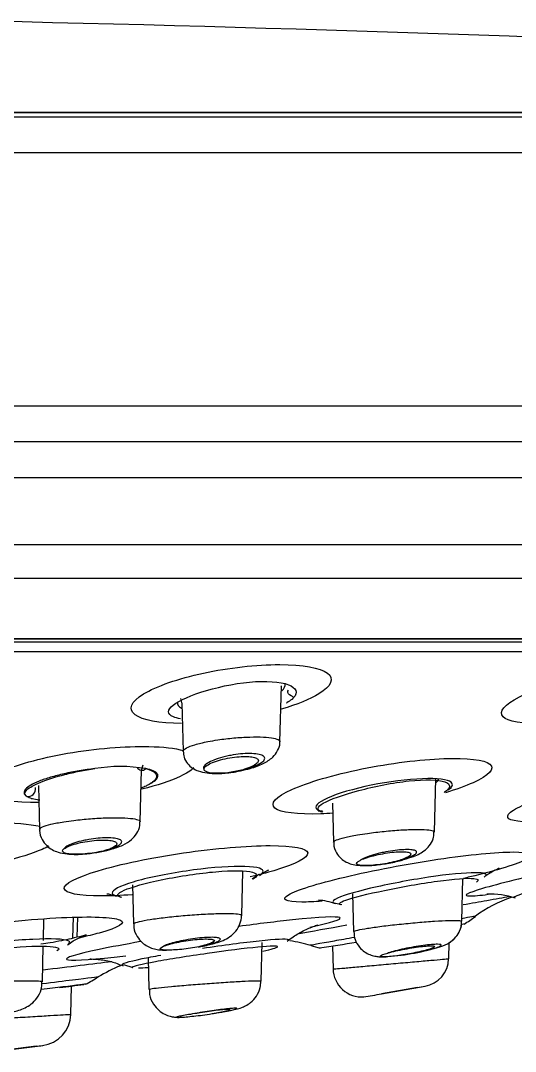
# Model space of a CAD drawing. Header units: millimetres. Extents: x -60 to 7633, y -2614 to 2146.
# Drawn here: x 3591.19 to 3605, y 1860.76 to 1889.54 of the extents above; entities that cross this region are included whole.
import ezdxf

# ---------------------------------------------------------------- set-up
doc = ezdxf.new("R2010")
doc.units = ezdxf.units.MM
doc.layers.get('0').update_dxf_attribs({"color": 250})

msp = doc.modelspace()

# ---------------------------------------------------------------- linework, layer by layer
at = {"linetype": 'Continuous'}
for p, q in [((3489.074, 1886.969), (3644.074, 1886.969)), ((3489.274, 1886.984), (3643.874, 1886.984)), ((3487.5, 1886.854), (3645.648, 1886.854)), ((3486.574, 1885.857), (3646.574, 1885.857)), ((3486.574, 1878.785), (3646.574, 1878.785)), ((3487.574, 1877.785), (3645.574, 1877.785)), ((3495.574, 1876.785), (3637.574, 1876.785)), ((3495.574, 1874.913), (3637.574, 1874.913)), ((3496.223, 1873.976), (3636.924, 1873.976)), ((3500.908, 1872.287), (3632.239, 1872.287)), ((3500.974, 1872.276), (3632.174, 1872.276)), ((3501.568, 1872.192), (3631.579, 1872.192)), ((3631.372, 1871.914), (3501.776, 1871.914)), ((3598.429, 1869.403), (3598.47, 1870.967)), ((3598.465, 1870.935), (3598.47, 1870.954)), ((3595.65, 1870.616), (3595.69, 1870.465)), ((3595.69, 1870.485), (3595.725, 1869.139)), ((3594.57, 1868.609), (3594.611, 1868.762)), ((3594.532, 1867.173), (3594.57, 1868.619)), ((3594.566, 1868.595), (3594.57, 1868.609)), ((3591.688, 1868.188), (3591.721, 1866.956)), ((3602.741, 1866.885), (3602.78, 1868.381)), ((3599.9, 1867.688), (3599.929, 1866.602)), ((3597.363, 1864.557), (3597.395, 1865.795)), ((3597.652, 1865.574), (3597.841, 1865.705)), ((3603.508, 1864.395), (3603.539, 1865.584)), ((3594.315, 1865.407), (3594.343, 1864.32)), ((3593.87, 1865.114), (3594.011, 1865.07)), ((3600.46, 1865.159), (3600.488, 1864.106)), ((3599.985, 1864.899), (3600.157, 1864.859)), ((3591.829, 1863.856), (3591.844, 1864.462)), ((3592.649, 1863.92), (3592.665, 1864.507)), ((3592.773, 1863.949), (3592.793, 1864.508)), ((3591.798, 1862.703), (3591.824, 1863.695)), ((3597.907, 1862.726), (3597.935, 1863.805)), ((3599.897, 1863.707), (3599.914, 1863.061)), ((3603.141, 1863.347), (3603.152, 1863.797)), ((3594.75, 1863.374), (3594.773, 1862.497)), ((3594.068, 1863.187), (3594.325, 1863.102)), ((3592.594, 1861.795), (3592.614, 1862.586)), ((3601.268, 1862.367), (3602.484, 1862.583)), ((3602.274, 1862.545), (3601.268, 1862.367)), ((3590.476, 1860.761), (3591.809, 1860.928)), ((3591.624, 1860.904), (3590.476, 1860.761)), ((3591.624, 1860.903), (3591.624, 1860.904))]:
    msp.add_line(p, q, dxfattribs=at)
for centre, radius, start, end in [((3566.574, 821.618), 1068.167, 85.85005, 88.768323), ((3596.055, 1877.18), 7.162, 290.9355, 291.0374), ((3593.975, 1864.499), 4.216, 80.3139, 99.6861), ((3592.03, 1876.672), 8.868, 288.3511, 288.7679), ((3599.479, 1878.587), 11.114, 289.09, 289.6694), ((3592.03, 1876.672), 8.868, 266.4595, 266.7447), ((3599.479, 1878.587), 11.114, 270.0729, 270.7292), ((3592.719, 1869.975), 3.708, 273.4278, 285.2638), ((3605.992, 1861.736), 3.5, 108.3664, 126.9092), ((3604.3, 1862.983), 2.171, 71.1309, 92.3507), ((3598.39, 1884.528), 19.579, 273.268, 273.269), ((3599.43, 1863.467), 1.517, 68.6996, 87.1268), ((3600.823, 1868.609), 5.1, 302.6071, 306.9094), ((3573.288, 2033.143), 171.514, 280.15112, 280.1779), ((3598.249, 1860.376), 3.5, 72.6234, 82.4897), ((3600.765, 1868.599), 5.1, 253.2857, 256.282), ((3573.288, 2033.143), 171.514, 278.80297, 279.14994), ((3600.952, 1870.063), 6.671, 274.2367, 287.1443), ((3602.341, 1863.37), 0.8, 280.0625, 358.2825), ((3595.602, 1859.17), 4.3, 112.1775, 121.4453), ((3600.714, 1863.081), 0.8, 181.4649, 274.2815), ((3590.121, 1868.126), 6.2, 297.716, 301.4645), ((3564.509, 2092.924), 232.047, 276.87371, 277.04216), ((3565.054, 2068.712), 209.5, 280.23189, 280.29001), ((3596.159, 1891.375), 29.454, 278.9951, 279.9891), ((3591.694, 1861.82), 0.9, 277.1007, 358.2657), ((3565.054, 2068.712), 209.5, 277.28409, 277.33566)]:
    msp.add_arc(centre, radius, start, end, dxfattribs=at)
for centre, major_axis, ratio, start_param, end_param in [((3594.589, 1868.807), (0.049, 0.194), 0.828766, 2.410247, 4.039156), ((3591.413, 1868.075), (0.127, 0.154), 0.963271, 3.526298, 5.650986)]:
    msp.add_ellipse(centre, major_axis=major_axis, ratio=ratio, start_param=start_param, end_param=end_param, dxfattribs=at)
for points, knots in [([(3595.686, 1869.918), (3595.064, 1869.921), (3594.585, 1870.01), (3594.183, 1870.311), (3594.267, 1870.524), (3594.978, 1870.958), (3595.593, 1871.17), (3596.996, 1871.473), (3597.776, 1871.561), (3598.423, 1871.561)], [0, 0, 0, 0, 0.246543, 0.246543, 0.497695, 0.497695, 0.748848, 0.748848, 1, 1, 1, 1]), ([(3598.423, 1871.561), (3599.069, 1871.561), (3599.555, 1871.473), (3599.96, 1871.171), (3599.872, 1870.957), (3599.275, 1870.593), (3598.907, 1870.445), (3598.468, 1870.317)], [0, 0, 0, 0, 0.371329, 0.371329, 0.742658, 0.742658, 1, 1, 1, 1]), ([(3606.007, 1869.933), (3605.855, 1869.923), (3605.712, 1869.918), (3605.032, 1869.918), (3604.679, 1870.007), (3604.57, 1870.311), (3604.809, 1870.524), (3605.762, 1870.958), (3606.457, 1871.17), (3607.901, 1871.473), (3608.641, 1871.561), (3609.196, 1871.561)], [0, 0, 0, 0, 0.056819, 0.056819, 0.292614, 0.292614, 0.528409, 0.528409, 0.764205, 0.764205, 1, 1, 1, 1]), ([(3596.381, 1870.837), (3596.806, 1870.962), (3597.311, 1871.058), (3598.195, 1871.109), (3598.563, 1871.062), (3598.926, 1870.865), (3598.925, 1870.723), (3598.722, 1870.555), (3598.678, 1870.525), (3598.627, 1870.495)], [0, 0, 0, 0, 0.310947, 0.310947, 0.621893, 0.621893, 0.93284, 0.93284, 1, 1, 1, 1]), ([(3595.658, 1870.044), (3595.578, 1870.059), (3595.51, 1870.077), (3595.275, 1870.177), (3595.278, 1870.297), (3595.621, 1870.563), (3595.957, 1870.711), (3596.381, 1870.837)], [0, 0, 0, 0, 0.125796, 0.125796, 0.562898, 0.562898, 1, 1, 1, 1]), ([(3598.804, 1870.656), (3598.715, 1870.69), (3598.664, 1870.733), (3598.652, 1870.804), (3598.655, 1870.827), (3598.666, 1870.85)], [0, 0, 0, 0, 0.705089, 0.705089, 1, 1, 1, 1]), ([(3595.725, 1869.138), (3595.725, 1869.141), (3595.725, 1869.145), (3595.726, 1869.148), (3595.732, 1869.175), (3595.764, 1869.204), (3595.82, 1869.233), (3595.876, 1869.263), (3595.958, 1869.294), (3596.059, 1869.324), (3596.16, 1869.354), (3596.284, 1869.383), (3596.419, 1869.41), (3596.507, 1869.427), (3596.602, 1869.443), (3596.699, 1869.458)], [0, 0, 0, 0, 0.033304, 0.033304, 0.033304, 0.294799, 0.294799, 0.294799, 0.560445, 0.560445, 0.560445, 0.827747, 0.827747, 0.827747, 1, 1, 1, 1]), ([(3596.699, 1869.458), (3596.842, 1869.479), (3596.995, 1869.497), (3597.146, 1869.511), (3597.296, 1869.525), (3597.447, 1869.534), (3597.587, 1869.538), (3597.725, 1869.542), (3597.856, 1869.541), (3597.968, 1869.535), (3598.08, 1869.53), (3598.176, 1869.519), (3598.25, 1869.504), (3598.324, 1869.489), (3598.377, 1869.47), (3598.405, 1869.448), (3598.422, 1869.435), (3598.43, 1869.42), (3598.429, 1869.405)], [0, 0, 0, 0, 0.180104, 0.180104, 0.180104, 0.360356, 0.360356, 0.360356, 0.538515, 0.538515, 0.538515, 0.715621, 0.715621, 0.715621, 0.893942, 0.893942, 0.893942, 1, 1, 1, 1]), ([(3597.472, 1868.63), (3597.519, 1868.64), (3597.698, 1868.679), (3597.967, 1868.789), (3598.211, 1868.937), (3598.368, 1869.139), (3598.435, 1869.307), (3598.425, 1869.39), (3598.423, 1869.404)], [0, 0, 0, 0, 0.087145, 0.378531, 0.644898, 0.817894, 0.971652, 1, 1, 1, 1]), ([(3591.696, 1867.711), (3591.616, 1867.711), (3591.539, 1867.711), (3590.804, 1867.728), (3590.323, 1867.827), (3590.001, 1868.136), (3590.155, 1868.344), (3591.029, 1868.755), (3591.731, 1868.95), (3593.276, 1869.217), (3594.115, 1869.286), (3595.171, 1869.263), (3595.503, 1869.225), (3595.74, 1869.162)], [0, 0, 0, 0, 0.024287, 0.024287, 0.236313, 0.236313, 0.448338, 0.448338, 0.660363, 0.660363, 0.872389, 0.872389, 1, 1, 1, 1]), ([(3595.733, 1869.139), (3595.736, 1869.079), (3595.742, 1868.961), (3595.843, 1868.79), (3595.99, 1868.661), (3596.174, 1868.574), (3596.428, 1868.52), (3596.777, 1868.513), (3597.173, 1868.556), (3597.375, 1868.606), (3597.472, 1868.63)], [0, 0, 0, 0, 0.07617, 0.176008, 0.266942, 0.363546, 0.502088, 0.702263, 0.876888, 1, 1, 1, 1]), ([(3597.443, 1868.637), (3597.493, 1868.649), (3597.541, 1868.663), (3597.586, 1868.677), (3597.669, 1868.704), (3597.743, 1868.732), (3597.805, 1868.762), (3597.868, 1868.792), (3597.919, 1868.824), (3597.954, 1868.854), (3597.988, 1868.885), (3598.007, 1868.916), (3598.006, 1868.943), (3598.006, 1868.971), (3597.988, 1868.995), (3597.953, 1869.016), (3597.919, 1869.035), (3597.868, 1869.051), (3597.804, 1869.061), (3597.743, 1869.071), (3597.669, 1869.077), (3597.587, 1869.077), (3597.508, 1869.077), (3597.42, 1869.073), (3597.331, 1869.064), (3597.242, 1869.055), (3597.149, 1869.042), (3597.059, 1869.025), (3597.009, 1869.016), (3596.959, 1869.005), (3596.911, 1868.994), (3596.816, 1868.972), (3596.725, 1868.945), (3596.647, 1868.917), (3596.568, 1868.889), (3596.499, 1868.859), (3596.445, 1868.829), (3596.389, 1868.797), (3596.347, 1868.766), (3596.323, 1868.736), (3596.299, 1868.705), (3596.291, 1868.676), (3596.303, 1868.65), (3596.305, 1868.646), (3596.307, 1868.641), (3596.311, 1868.637)], [0, 0, 0, 0, 0.040922, 0.040922, 0.040922, 0.115911, 0.115911, 0.115911, 0.193865, 0.193865, 0.193865, 0.273147, 0.273147, 0.273147, 0.35132, 0.35132, 0.35132, 0.426382, 0.426382, 0.426382, 0.497914, 0.497914, 0.497914, 0.56717, 0.56717, 0.56717, 0.636235, 0.636235, 0.636235, 0.674639, 0.674639, 0.674639, 0.751348, 0.751348, 0.751348, 0.82792, 0.82792, 0.82792, 0.906527, 0.906527, 0.906527, 0.985748, 0.985748, 0.985748, 1, 1, 1, 1]), ([(3596.311, 1868.637), (3596.31, 1868.657), (3596.321, 1868.68), (3596.343, 1868.703), (3596.369, 1868.73), (3596.409, 1868.758), (3596.461, 1868.785), (3596.514, 1868.812), (3596.581, 1868.84), (3596.656, 1868.865), (3596.731, 1868.89), (3596.816, 1868.913), (3596.904, 1868.932), (3596.988, 1868.95), (3597.079, 1868.965), (3597.166, 1868.976), (3597.25, 1868.986), (3597.333, 1868.992), (3597.409, 1868.994), (3597.482, 1868.996), (3597.55, 1868.993), (3597.607, 1868.986), (3597.665, 1868.98), (3597.713, 1868.969), (3597.749, 1868.955), (3597.785, 1868.941), (3597.81, 1868.923), (3597.821, 1868.903), (3597.833, 1868.883), (3597.83, 1868.859), (3597.815, 1868.835), (3597.798, 1868.809), (3597.767, 1868.782), (3597.723, 1868.755), (3597.678, 1868.727), (3597.619, 1868.699), (3597.55, 1868.673), (3597.516, 1868.661), (3597.481, 1868.648), (3597.443, 1868.637)], [0, 0, 0, 0, 0.072938, 0.072938, 0.072938, 0.156677, 0.156677, 0.156677, 0.242188, 0.242188, 0.242188, 0.326908, 0.326908, 0.326908, 0.408519, 0.408519, 0.408519, 0.486276, 0.486276, 0.486276, 0.561296, 0.561296, 0.561296, 0.635759, 0.635759, 0.635759, 0.711877, 0.711877, 0.711877, 0.791173, 0.791173, 0.791173, 0.873988, 0.873988, 0.873988, 0.95919, 0.95919, 0.95919, 1, 1, 1, 1]), ([(3599.905, 1867.411), (3599.791, 1867.403), (3599.681, 1867.397), (3598.916, 1867.368), (3598.441, 1867.428), (3598.141, 1867.678), (3598.31, 1867.868), (3599.215, 1868.276), (3599.933, 1868.486), (3601.499, 1868.805), (3602.345, 1868.912), (3603.664, 1868.961), (3604.139, 1868.904), (3604.444, 1868.653), (3604.268, 1868.463), (3603.614, 1868.168), (3603.351, 1868.074), (3603.05, 1867.982)], [0, 0, 0, 0, 0.024158, 0.024158, 0.175196, 0.175196, 0.326234, 0.326234, 0.477273, 0.477273, 0.628311, 0.628311, 0.779349, 0.779349, 0.930387, 0.930387, 1, 1, 1, 1]), ([(3593.265, 1868.655), (3593.12, 1868.638), (3592.971, 1868.618), (3592.682, 1868.57), (3592.542, 1868.543), (3592.271, 1868.482), (3592.144, 1868.449), (3591.911, 1868.38), (3591.803, 1868.343), (3591.525, 1868.232), (3591.393, 1868.154), (3591.3, 1868.045), (3591.285, 1868.009), (3591.292, 1867.944), (3591.313, 1867.913), (3591.35, 1867.886)], [0, 0, 0, 0, 0.125, 0.125, 0.25, 0.25, 0.375, 0.375, 0.5, 0.5, 0.75, 0.75, 0.875, 0.875, 1, 1, 1, 1]), ([(3591.35, 1867.886), (3591.32, 1867.91), (3591.307, 1867.938), (3591.313, 1867.998), (3591.332, 1868.03), (3591.403, 1868.098), (3591.453, 1868.133), (3591.583, 1868.205), (3591.663, 1868.243), (3591.935, 1868.353), (3592.167, 1868.426), (3592.56, 1868.525), (3592.696, 1868.556), (3592.976, 1868.611), (3593.122, 1868.635), (3593.265, 1868.655)], [0, 0, 0, 0, 0.125, 0.125, 0.25, 0.25, 0.375, 0.375, 0.5, 0.5, 0.75, 0.75, 0.875, 0.875, 1, 1, 1, 1]), ([(3596.025, 1868.675), (3595.943, 1868.598), (3595.816, 1868.518), (3595.378, 1868.312), (3595.004, 1868.187), (3594.571, 1868.078)], [0, 0, 0, 0, 0.383118, 0.383118, 1, 1, 1, 1]), ([(3594.684, 1868.655), (3594.763, 1868.635), (3594.827, 1868.611), (3594.924, 1868.556), (3594.957, 1868.525), (3594.989, 1868.46), (3594.988, 1868.424), (3594.956, 1868.353), (3594.924, 1868.316), (3594.849, 1868.258), (3594.816, 1868.236), (3594.779, 1868.215)], [0, 0, 0, 0, 0.218192, 0.218192, 0.436383, 0.436383, 0.654575, 0.654575, 0.872766, 0.872766, 1, 1, 1, 1]), ([(3594.84, 1868.251), (3594.871, 1868.269), (3594.899, 1868.288), (3594.97, 1868.344), (3595.001, 1868.38), (3595.029, 1868.449), (3595.026, 1868.482), (3594.985, 1868.543), (3594.947, 1868.57), (3594.838, 1868.618), (3594.769, 1868.638), (3594.684, 1868.655)], [0, 0, 0, 0, 0.109092, 0.109092, 0.331819, 0.331819, 0.554546, 0.554546, 0.777273, 0.777273, 1, 1, 1, 1]), ([(3597.443, 1868.637), (3597.33, 1868.602), (3597.201, 1868.574), (3596.939, 1868.536), (3596.806, 1868.525), (3596.575, 1868.525), (3596.478, 1868.535), (3596.347, 1868.574), (3596.312, 1868.602), (3596.311, 1868.637)], [0, 0, 0, 0, 0.25, 0.25, 0.5, 0.5, 0.75, 0.75, 1, 1, 1, 1]), ([(3606.339, 1867.24), (3605.961, 1867.194), (3605.628, 1867.17), (3604.913, 1867.17), (3604.707, 1867.25), (3604.922, 1867.522), (3605.339, 1867.714), (3606.576, 1868.103), (3607.374, 1868.293), (3608.891, 1868.565), (3609.601, 1868.645), (3610.066, 1868.645)], [0, 0, 0, 0, 0.122391, 0.122391, 0.341793, 0.341793, 0.561196, 0.561196, 0.780598, 0.780598, 1, 1, 1, 1]), ([(3594.779, 1868.215), (3594.752, 1868.2), (3594.723, 1868.184), (3594.652, 1868.151), (3594.608, 1868.132), (3594.561, 1868.113)], [0, 0, 0, 0, 0.442957, 0.442957, 1, 1, 1, 1]), ([(3603.122, 1868.062), (3603.244, 1868.145), (3603.278, 1868.22), (3603.118, 1868.352), (3602.826, 1868.389), (3601.993, 1868.358), (3601.469, 1868.291), (3600.491, 1868.092), (3600.04, 1867.96), (3599.481, 1867.708), (3599.371, 1867.589), (3599.494, 1867.486), (3599.541, 1867.466), (3599.604, 1867.45)], [0, 0, 0, 0, 0.13986, 0.13986, 0.33978, 0.33978, 0.539699, 0.539699, 0.739619, 0.739619, 0.939539, 0.939539, 1, 1, 1, 1]), ([(3600.63, 1868.043), (3601.072, 1868.16), (3601.584, 1868.262), (3602.484, 1868.36), (3602.858, 1868.35), (3603.216, 1868.224), (3603.206, 1868.113), (3603.018, 1867.993), (3603.016, 1867.991), (3603.014, 1867.99)], [0, 0, 0, 0, 0.3320542, 0.3320542, 0.6641083, 0.6641083, 0.9961625, 0.9961625, 1, 1, 1, 1]), ([(3591.727, 1867.772), (3591.704, 1867.775), (3591.682, 1867.779), (3591.586, 1867.794), (3591.521, 1867.809), (3591.417, 1867.844), (3591.378, 1867.863), (3591.35, 1867.886)], [0, 0, 0, 0, 0.12415, 0.12415, 0.562075, 0.562075, 1, 1, 1, 1]), ([(3599.632, 1867.443), (3599.629, 1867.443), (3599.625, 1867.444), (3599.44, 1867.493), (3599.454, 1867.582), (3599.829, 1867.798), (3600.188, 1867.926), (3600.63, 1868.043)], [0, 0, 0, 0, 0.008422, 0.008422, 0.504211, 0.504211, 1, 1, 1, 1]), ([(3587.145, 1865.652), (3586.36, 1865.652), (3585.774, 1865.733), (3585.296, 1866.01), (3585.412, 1866.205), (3586.285, 1866.595), (3587.035, 1866.788), (3588.769, 1867.066), (3589.718, 1867.145), (3591.003, 1867.145), (3591.434, 1867.11), (3591.738, 1867.048)], [0, 0, 0, 0, 0.214745, 0.214745, 0.42949, 0.42949, 0.644235, 0.644235, 0.858979, 0.858979, 1, 1, 1, 1]), ([(3591.721, 1866.956), (3591.721, 1866.957), (3591.721, 1866.958), (3591.721, 1866.959), (3591.722, 1866.98), (3591.751, 1867.003), (3591.804, 1867.027), (3591.858, 1867.052), (3591.938, 1867.077), (3592.038, 1867.101), (3592.139, 1867.126), (3592.263, 1867.15), (3592.4, 1867.171), (3592.488, 1867.185), (3592.582, 1867.199), (3592.679, 1867.211)], [0, 0, 0, 0, 0.009798, 0.009798, 0.009798, 0.279547, 0.279547, 0.279547, 0.552068, 0.552068, 0.552068, 0.825832, 0.825832, 0.825832, 1, 1, 1, 1]), ([(3592.679, 1867.211), (3592.827, 1867.229), (3592.986, 1867.245), (3593.143, 1867.257), (3593.3, 1867.269), (3593.459, 1867.277), (3593.607, 1867.282), (3593.753, 1867.286), (3593.893, 1867.286), (3594.014, 1867.282), (3594.135, 1867.278), (3594.24, 1867.27), (3594.322, 1867.259), (3594.404, 1867.247), (3594.464, 1867.232), (3594.498, 1867.214), (3594.521, 1867.202), (3594.533, 1867.189), (3594.532, 1867.174)], [0, 0, 0, 0, 0.177052, 0.177052, 0.177052, 0.354197, 0.354197, 0.354197, 0.529991, 0.529991, 0.529991, 0.704989, 0.704989, 0.704989, 0.880588, 0.880588, 0.880588, 1, 1, 1, 1]), ([(3593.695, 1866.397), (3593.829, 1866.436), (3594.032, 1866.503), (3594.272, 1866.644), (3594.441, 1866.836), (3594.527, 1867.026), (3594.523, 1867.134), (3594.521, 1867.173)], [0, 0, 0, 0, 0.310615, 0.561831, 0.747525, 0.921472, 1, 1, 1, 1]), ([(3591.726, 1866.956), (3591.724, 1866.944), (3591.712, 1866.853), (3591.779, 1866.679), (3591.909, 1866.502), (3592.072, 1866.385), (3592.263, 1866.308), (3592.519, 1866.265), (3592.77, 1866.254), (3592.926, 1866.272), (3592.941, 1866.273)], [0, 0, 0, 0, 0.019078, 0.172203, 0.298273, 0.415903, 0.539559, 0.719044, 0.976979, 1, 1, 1, 1]), ([(3599.929, 1866.602), (3599.929, 1866.602), (3599.929, 1866.602), (3599.929, 1866.603), (3599.929, 1866.62), (3599.957, 1866.641), (3600.009, 1866.663), (3600.062, 1866.685), (3600.141, 1866.709), (3600.239, 1866.733), (3600.339, 1866.757), (3600.461, 1866.781), (3600.597, 1866.804), (3600.684, 1866.819), (3600.777, 1866.834), (3600.874, 1866.848)], [0, 0, 0, 0, 0.005795, 0.005795, 0.005795, 0.275986, 0.275986, 0.275986, 0.549186, 0.549186, 0.549186, 0.824643, 0.824643, 0.824643, 1, 1, 1, 1]), ([(3600.874, 1866.848), (3601.022, 1866.868), (3601.182, 1866.888), (3601.339, 1866.904), (3601.497, 1866.92), (3601.657, 1866.933), (3601.806, 1866.942), (3601.954, 1866.951), (3602.095, 1866.957), (3602.217, 1866.958), (3602.339, 1866.96), (3602.445, 1866.957), (3602.528, 1866.95), (3602.61, 1866.944), (3602.671, 1866.933), (3602.705, 1866.92), (3602.729, 1866.91), (3602.741, 1866.899), (3602.741, 1866.887)], [0, 0, 0, 0, 0.177439, 0.177439, 0.177439, 0.35498, 0.35498, 0.35498, 0.531012, 0.531012, 0.531012, 0.705563, 0.705563, 0.705563, 0.879824, 0.879824, 0.879824, 1, 1, 1, 1]), ([(3601.883, 1866.116), (3601.988, 1866.146), (3602.207, 1866.215), (3602.442, 1866.33), (3602.636, 1866.533), (3602.728, 1866.718), (3602.73, 1866.832), (3602.731, 1866.885)], [0, 0, 0, 0, 0.232885, 0.570127, 0.739142, 0.896877, 1, 1, 1, 1]), ([(3591.979, 1866.495), (3591.925, 1866.464), (3591.863, 1866.432), (3591.523, 1866.281), (3591.136, 1866.161), (3590.681, 1866.055)], [0, 0, 0, 0, 0.20849, 0.20849, 1, 1, 1, 1]), ([(3594.302, 1865.133), (3593.992, 1865.111), (3593.705, 1865.1), (3592.815, 1865.1), (3592.429, 1865.176), (3592.391, 1865.436), (3592.734, 1865.619), (3593.974, 1865.99), (3594.848, 1866.172), (3596.623, 1866.431), (3597.513, 1866.507), (3598.161, 1866.507)], [0, 0, 0, 0, 0.088796, 0.088796, 0.316597, 0.316597, 0.544398, 0.544398, 0.772199, 0.772199, 1, 1, 1, 1]), ([(3593.689, 1866.417), (3593.746, 1866.435), (3593.798, 1866.454), (3593.842, 1866.473), (3593.899, 1866.497), (3593.944, 1866.523), (3593.973, 1866.548), (3594.002, 1866.573), (3594.016, 1866.597), (3594.013, 1866.619), (3594.01, 1866.64), (3593.99, 1866.66), (3593.955, 1866.676), (3593.92, 1866.691), (3593.87, 1866.703), (3593.809, 1866.711), (3593.75, 1866.719), (3593.678, 1866.723), (3593.6, 1866.722), (3593.523, 1866.722), (3593.438, 1866.718), (3593.353, 1866.71), (3593.267, 1866.702), (3593.178, 1866.69), (3593.092, 1866.676), (3593.042, 1866.667), (3592.993, 1866.658), (3592.946, 1866.648), (3592.858, 1866.629), (3592.774, 1866.607), (3592.702, 1866.584), (3592.63, 1866.56), (3592.567, 1866.535), (3592.519, 1866.511), (3592.469, 1866.485), (3592.434, 1866.46), (3592.414, 1866.435), (3592.409, 1866.429), (3592.405, 1866.423), (3592.402, 1866.417)], [0, 0, 0, 0, 0.067983, 0.067983, 0.067983, 0.156771, 0.156771, 0.156771, 0.246492, 0.246492, 0.246492, 0.33505, 0.33505, 0.33505, 0.420849, 0.420849, 0.420849, 0.50365, 0.50365, 0.50365, 0.58459, 0.58459, 0.58459, 0.665507, 0.665507, 0.665507, 0.712064, 0.712064, 0.712064, 0.799863, 0.799863, 0.799863, 0.887551, 0.887551, 0.887551, 0.976845, 0.976845, 0.976845, 1, 1, 1, 1]), ([(3592.402, 1866.417), (3592.411, 1866.424), (3592.421, 1866.432), (3592.433, 1866.439), (3592.47, 1866.463), (3592.522, 1866.487), (3592.583, 1866.51), (3592.645, 1866.533), (3592.72, 1866.555), (3592.8, 1866.574), (3592.879, 1866.594), (3592.966, 1866.611), (3593.054, 1866.625), (3593.14, 1866.638), (3593.228, 1866.648), (3593.311, 1866.654), (3593.392, 1866.66), (3593.471, 1866.663), (3593.54, 1866.661), (3593.608, 1866.66), (3593.67, 1866.655), (3593.72, 1866.646), (3593.77, 1866.638), (3593.81, 1866.626), (3593.836, 1866.612), (3593.863, 1866.597), (3593.877, 1866.579), (3593.878, 1866.56), (3593.878, 1866.54), (3593.864, 1866.519), (3593.837, 1866.496), (3593.809, 1866.473), (3593.766, 1866.449), (3593.711, 1866.426), (3593.704, 1866.423), (3593.697, 1866.42), (3593.689, 1866.417)], [0, 0, 0, 0, 0.031673, 0.031673, 0.031673, 0.131289, 0.131289, 0.131289, 0.231599, 0.231599, 0.231599, 0.330272, 0.330272, 0.330272, 0.425717, 0.425717, 0.425717, 0.517929, 0.517929, 0.517929, 0.608356, 0.608356, 0.608356, 0.699081, 0.699081, 0.699081, 0.791967, 0.791967, 0.791967, 0.888021, 0.888021, 0.888021, 0.986994, 0.986994, 0.986994, 1, 1, 1, 1]), ([(3598.161, 1866.507), (3598.808, 1866.507), (3599.187, 1866.431), (3599.223, 1866.173), (3598.873, 1865.989), (3598.063, 1865.747), (3597.84, 1865.688), (3597.598, 1865.631)], [0, 0, 0, 0, 0.430956, 0.430956, 0.861912, 0.861912, 1, 1, 1, 1]), ([(3599.937, 1866.601), (3599.934, 1866.581), (3599.925, 1866.485), (3599.995, 1866.311), (3600.127, 1866.145), (3600.281, 1866.041), (3600.446, 1865.98), (3600.682, 1865.941), (3601.002, 1865.948), (3601.426, 1866.005), (3601.732, 1866.066), (3601.857, 1866.107), (3601.883, 1866.116)], [0, 0, 0, 0, 0.022049, 0.125658, 0.209256, 0.28447, 0.358658, 0.453624, 0.655106, 0.808011, 0.96582, 1, 1, 1, 1]), ([(3593.689, 1866.417), (3593.633, 1866.394), (3593.567, 1866.374), (3593.417, 1866.336), (3593.335, 1866.32), (3593.078, 1866.28), (3592.895, 1866.265), (3592.589, 1866.265), (3592.47, 1866.279), (3592.349, 1866.333), (3592.347, 1866.371), (3592.402, 1866.417)], [0, 0, 0, 0, 0.125, 0.125, 0.25, 0.25, 0.5, 0.5, 0.75, 0.75, 1, 1, 1, 1]), ([(3599.612, 1864.956), (3599.39, 1864.939), (3599.196, 1864.93), (3598.585, 1864.93), (3598.449, 1865.006), (3598.894, 1865.264), (3599.468, 1865.445), (3601.024, 1865.814), (3601.976, 1865.995), (3603.709, 1866.253), (3604.48, 1866.328), (3604.94, 1866.328)], [0, 0, 0, 0, 0.07937, 0.07937, 0.309527, 0.309527, 0.539685, 0.539685, 0.769842, 0.769842, 1, 1, 1, 1]), ([(3601.771, 1866.095), (3601.809, 1866.105), (3601.846, 1866.116), (3601.881, 1866.127), (3601.958, 1866.15), (3602.027, 1866.175), (3602.083, 1866.199), (3602.139, 1866.224), (3602.183, 1866.249), (3602.211, 1866.271), (3602.238, 1866.294), (3602.25, 1866.315), (3602.245, 1866.332), (3602.24, 1866.35), (3602.219, 1866.364), (3602.183, 1866.375), (3602.148, 1866.385), (3602.098, 1866.391), (3602.038, 1866.394), (3601.978, 1866.396), (3601.907, 1866.395), (3601.83, 1866.389), (3601.754, 1866.384), (3601.669, 1866.375), (3601.584, 1866.363), (3601.498, 1866.351), (3601.408, 1866.335), (3601.322, 1866.318), (3601.27, 1866.307), (3601.219, 1866.296), (3601.17, 1866.283), (3601.082, 1866.262), (3600.998, 1866.238), (3600.926, 1866.213), (3600.854, 1866.189), (3600.792, 1866.164), (3600.744, 1866.14), (3600.714, 1866.125), (3600.689, 1866.11), (3600.67, 1866.095)], [0, 0, 0, 0, 0.039506, 0.039506, 0.039506, 0.127135, 0.127135, 0.127135, 0.216255, 0.216255, 0.216255, 0.304956, 0.304956, 0.304956, 0.391445, 0.391445, 0.391445, 0.474998, 0.474998, 0.474998, 0.556287, 0.556287, 0.556287, 0.636917, 0.636917, 0.636917, 0.718661, 0.718661, 0.718661, 0.767171, 0.767171, 0.767171, 0.855749, 0.855749, 0.855749, 0.944272, 0.944272, 0.944272, 1, 1, 1, 1]), ([(3600.67, 1866.095), (3600.677, 1866.099), (3600.685, 1866.102), (3600.692, 1866.106), (3600.74, 1866.129), (3600.801, 1866.152), (3600.871, 1866.175), (3600.941, 1866.198), (3601.021, 1866.22), (3601.106, 1866.24), (3601.19, 1866.26), (3601.279, 1866.278), (3601.368, 1866.292), (3601.453, 1866.306), (3601.54, 1866.318), (3601.62, 1866.325), (3601.697, 1866.333), (3601.77, 1866.337), (3601.833, 1866.337), (3601.894, 1866.337), (3601.947, 1866.333), (3601.987, 1866.326), (3602.027, 1866.319), (3602.056, 1866.309), (3602.071, 1866.296), (3602.086, 1866.283), (3602.088, 1866.266), (3602.077, 1866.249), (3602.065, 1866.23), (3602.039, 1866.209), (3602, 1866.188), (3601.961, 1866.166), (3601.907, 1866.143), (3601.845, 1866.12), (3601.821, 1866.112), (3601.797, 1866.103), (3601.771, 1866.095)], [0, 0, 0, 0, 0.015616, 0.015616, 0.015616, 0.114241, 0.114241, 0.114241, 0.213681, 0.213681, 0.213681, 0.311986, 0.311986, 0.311986, 0.407428, 0.407428, 0.407428, 0.499681, 0.499681, 0.499681, 0.589888, 0.589888, 0.589888, 0.679978, 0.679978, 0.679978, 0.771819, 0.771819, 0.771819, 0.866567, 0.866567, 0.866567, 0.964235, 0.964235, 0.964235, 1, 1, 1, 1]), ([(3604.94, 1866.328), (3605.399, 1866.328), (3605.529, 1866.253), (3605.082, 1865.996), (3604.5, 1865.814), (3603.672, 1865.617), (3603.612, 1865.603), (3603.552, 1865.59)], [0, 0, 0, 0, 0.481659, 0.481659, 0.963318, 0.963318, 1, 1, 1, 1]), ([(3597.312, 1865.924), (3596.91, 1865.924), (3596.36, 1865.877), (3595.26, 1865.717), (3594.715, 1865.603), (3593.953, 1865.376), (3593.736, 1865.262), (3593.752, 1865.149), (3593.79, 1865.123), (3593.858, 1865.102)], [0, 0, 0, 0, 0.295349, 0.295349, 0.590698, 0.590698, 0.886047, 0.886047, 1, 1, 1, 1]), ([(3597.877, 1865.692), (3597.935, 1865.731), (3597.964, 1865.766), (3597.949, 1865.877), (3597.714, 1865.924), (3597.312, 1865.924)], [0, 0, 0, 0, 0.276819, 0.276819, 1, 1, 1, 1]), ([(3601.771, 1866.095), (3601.702, 1866.073), (3601.627, 1866.053), (3601.464, 1866.017), (3601.378, 1866.002), (3601.12, 1865.963), (3600.95, 1865.949), (3600.69, 1865.949), (3600.604, 1865.963), (3600.551, 1866.014), (3600.585, 1866.051), (3600.67, 1866.095)], [0, 0, 0, 0, 0.125, 0.125, 0.25, 0.25, 0.5, 0.5, 0.75, 0.75, 1, 1, 1, 1]), ([(3606.548, 1865.893), (3606.409, 1865.864), (3606.271, 1865.835), (3605.287, 1865.622), (3604.533, 1865.439), (3603.638, 1865.175), (3603.514, 1865.1), (3603.839, 1865.1), (3604.015, 1865.116), (3604.248, 1865.146)], [0, 0, 0, 0, 0.0609529, 0.0609529, 0.4430811, 0.4430811, 0.8252092, 0.8252092, 1, 1, 1, 1]), ([(3604.132, 1865.627), (3604.138, 1865.633), (3604.232, 1865.719), (3604.402, 1865.806), (3604.531, 1865.873), (3604.553, 1865.882), (3604.554, 1865.882)], [0, 0, 0, 0, 0.024283, 0.442944, 0.747053, 1, 1, 1, 1]), ([(3595.159, 1865.557), (3595.634, 1865.655), (3596.175, 1865.737), (3597.105, 1865.817), (3597.485, 1865.812), (3597.813, 1865.72), (3597.816, 1865.648), (3597.678, 1865.565)], [0, 0, 0, 0, 0.349032, 0.349032, 0.698063, 0.698063, 1, 1, 1, 1]), ([(3597.861, 1865.675), (3597.911, 1865.71), (3598.015, 1865.783), (3598.097, 1865.82), (3598.111, 1865.826), (3598.111, 1865.826)], [0, 0, 0, 0, 0.310632, 0.760402, 1, 1, 1, 1]), ([(3603.888, 1865.75), (3603.601, 1865.75), (3603.12, 1865.703), (3602.039, 1865.542), (3601.439, 1865.428), (3600.477, 1865.2), (3600.114, 1865.087), (3599.887, 1864.955), (3599.885, 1864.918), (3599.961, 1864.897)], [0, 0, 0, 0, 0.277176, 0.277176, 0.554352, 0.554352, 0.831528, 0.831528, 1, 1, 1, 1]), ([(3601.352, 1865.257), (3601.827, 1865.356), (3602.365, 1865.451), (3603.29, 1865.578), (3603.669, 1865.606), (3603.976, 1865.574), (3603.998, 1865.535), (3603.914, 1865.481)], [0, 0, 0, 0, 0.365382, 0.365382, 0.730765, 0.730765, 1, 1, 1, 1]), ([(3604.985, 1865.057), (3604.934, 1865.07), (3605.028, 1865.114), (3605.525, 1865.261), (3605.99, 1865.374), (3606.685, 1865.524), (3606.852, 1865.559), (3607.02, 1865.593)], [0, 0, 0, 0, 0.385864, 0.385864, 0.855863, 0.855863, 1, 1, 1, 1]), ([(3593.999, 1865.06), (3593.848, 1865.102), (3593.883, 1865.174), (3594.293, 1865.352), (3594.684, 1865.46), (3595.159, 1865.557)], [0, 0, 0, 0, 0.487397, 0.487397, 1, 1, 1, 1]), ([(3593.598, 1865.163), (3593.598, 1865.162), (3593.631, 1865.158), (3593.746, 1865.141), (3593.842, 1865.104), (3593.865, 1865.095)], [0, 0, 0, 0, 0.415129, 0.882903, 1, 1, 1, 1]), ([(3600.134, 1864.85), (3600.042, 1864.873), (3600.091, 1864.92), (3600.482, 1865.059), (3600.877, 1865.158), (3601.352, 1865.257)], [0, 0, 0, 0, 0.453751, 0.453751, 1, 1, 1, 1]), ([(3603.545, 1864.86), (3603.784, 1864.902), (3604.006, 1864.941), (3604.452, 1865.019), (3604.663, 1865.056), (3604.833, 1865.086)], [0, 0, 0, 0, 0.447497, 0.447497, 1, 1, 1, 1]), ([(3587.585, 1863.311), (3586.998, 1863.299), (3586.581, 1863.327), (3586.233, 1863.471), (3586.441, 1863.606), (3587.571, 1863.915), (3588.47, 1864.082), (3590.437, 1864.353), (3591.501, 1864.455), (3593.164, 1864.534), (3593.765, 1864.512), (3594.156, 1864.351), (3593.94, 1864.216), (3593.228, 1864.022), (3593.049, 1863.979), (3592.85, 1863.936)], [0, 0, 0, 0, 0.131942, 0.131942, 0.296514, 0.296514, 0.461087, 0.461087, 0.62566, 0.62566, 0.790232, 0.790232, 0.954805, 0.954805, 1, 1, 1, 1]), ([(3594.343, 1864.319), (3594.343, 1864.328), (3594.355, 1864.338), (3594.378, 1864.348), (3594.414, 1864.364), (3594.479, 1864.382), (3594.568, 1864.401), (3594.657, 1864.42), (3594.772, 1864.44), (3594.904, 1864.459), (3595.036, 1864.478), (3595.189, 1864.497), (3595.35, 1864.515), (3595.51, 1864.532), (3595.683, 1864.548), (3595.853, 1864.562), (3596.022, 1864.576), (3596.195, 1864.587), (3596.355, 1864.595), (3596.514, 1864.603), (3596.666, 1864.609), (3596.798, 1864.611), (3596.929, 1864.613), (3597.044, 1864.611), (3597.133, 1864.607), (3597.222, 1864.602), (3597.288, 1864.594), (3597.325, 1864.584), (3597.35, 1864.577), (3597.363, 1864.569), (3597.363, 1864.559)], [0, 0, 0, 0, 0.069469, 0.069469, 0.069469, 0.176755, 0.176755, 0.176755, 0.284664, 0.284664, 0.284664, 0.392895, 0.392895, 0.392895, 0.500996, 0.500996, 0.500996, 0.608565, 0.608565, 0.608565, 0.71544, 0.71544, 0.71544, 0.821768, 0.821768, 0.821768, 0.927936, 0.927936, 0.927936, 1, 1, 1, 1]), ([(3596.145, 1863.677), (3596.198, 1863.686), (3596.371, 1863.714), (3596.693, 1863.801), (3596.961, 1863.895), (3597.205, 1864.107), (3597.332, 1864.319), (3597.351, 1864.467), (3597.36, 1864.555)], [0, 0, 0, 0, 0.080022, 0.301448, 0.601636, 0.739036, 0.867249, 1, 1, 1, 1]), ([(3599.265, 1864.232), (3599.87, 1864.36), (3600.179, 1864.457), (3600.028, 1864.534), (3599.545, 1864.512), (3598.346, 1864.386), (3597.83, 1864.323), (3597.283, 1864.249)], [0, 0, 0, 0, 0.3811467, 0.3811467, 0.7762438, 0.7762438, 1, 1, 1, 1]), ([(3594.354, 1864.32), (3594.352, 1864.284), (3594.345, 1864.167), (3594.429, 1863.971), (3594.572, 1863.798), (3594.732, 1863.689), (3594.892, 1863.627), (3595.069, 1863.593), (3595.186, 1863.588), (3595.267, 1863.586)], [0, 0, 0, 0, 0.068349, 0.258067, 0.40977, 0.539847, 0.663715, 0.801642, 1, 1, 1, 1]), ([(3598.636, 1863.843), (3598.752, 1863.926), (3598.956, 1864.073), (3599.259, 1864.211), (3599.432, 1864.276), (3599.484, 1864.292), (3599.491, 1864.294), (3599.491, 1864.294)], [0, 0, 0, 0, 0.265798, 0.55733, 0.746476, 0.921693, 1, 1, 1, 1]), ([(3600.488, 1864.105), (3600.488, 1864.107), (3600.489, 1864.109), (3600.491, 1864.111), (3600.501, 1864.121), (3600.541, 1864.134), (3600.606, 1864.149), (3600.671, 1864.164), (3600.764, 1864.181), (3600.877, 1864.199), (3600.99, 1864.217), (3601.127, 1864.236), (3601.276, 1864.255), (3601.425, 1864.273), (3601.59, 1864.293), (3601.758, 1864.31), (3601.926, 1864.328), (3602.101, 1864.345), (3602.269, 1864.359), (3602.436, 1864.374), (3602.6, 1864.386), (3602.748, 1864.396), (3602.894, 1864.405), (3603.029, 1864.412), (3603.14, 1864.416), (3603.25, 1864.419), (3603.34, 1864.42), (3603.402, 1864.417), (3603.464, 1864.414), (3603.499, 1864.408), (3603.507, 1864.4), (3603.507, 1864.399), (3603.508, 1864.397), (3603.508, 1864.396)], [0, 0, 0, 0, 0.020004, 0.020004, 0.020004, 0.126656, 0.126656, 0.126656, 0.233896, 0.233896, 0.233896, 0.341769, 0.341769, 0.341769, 0.450048, 0.450048, 0.450048, 0.558321, 0.558321, 0.558321, 0.666171, 0.666171, 0.666171, 0.773369, 0.773369, 0.773369, 0.879977, 0.879977, 0.879977, 0.986319, 0.986319, 0.986319, 1, 1, 1, 1]), ([(3602.919, 1863.688), (3603.006, 1863.717), (3603.122, 1863.763), (3603.319, 1863.917), (3603.441, 1864.092), (3603.509, 1864.268), (3603.501, 1864.368), (3603.498, 1864.395)], [0, 0, 0, 0, 0.335675, 0.517325, 0.710159, 0.932118, 1, 1, 1, 1]), ([(3603.152, 1863.795), (3603.191, 1863.819), (3603.281, 1863.883), (3603.407, 1864.032), (3603.495, 1864.216), (3603.497, 1864.338), (3603.497, 1864.395)], [0, 0, 0, 0, 0.219417, 0.482287, 0.793961, 1, 1, 1, 1]), ([(3592.517, 1863.756), (3592.577, 1863.794), (3592.58, 1863.826), (3592.405, 1863.899), (3592.046, 1863.913), (3591.027, 1863.865), (3590.387, 1863.803), (3589.194, 1863.639), (3588.646, 1863.537), (3587.968, 1863.352), (3587.836, 1863.269), (3587.959, 1863.218), (3587.964, 1863.216), (3587.969, 1863.215)], [0, 0, 0, 0, 0.109663, 0.109663, 0.330046, 0.330046, 0.550429, 0.550429, 0.770811, 0.770811, 0.991194, 0.991194, 1, 1, 1, 1]), ([(3592.502, 1863.733), (3592.562, 1863.776), (3592.708, 1863.882), (3592.907, 1863.97), (3593.022, 1864.016), (3593.019, 1864.013), (3592.897, 1863.977), (3592.584, 1863.902), (3592.168, 1863.815), (3591.854, 1863.765), (3591.758, 1863.75)], [0, 0, 0, 0, 0.065092, 0.187689, 0.283948, 0.382227, 0.503328, 0.680409, 0.917331, 1, 1, 1, 1]), ([(3596.219, 1863.696), (3596.274, 1863.707), (3596.328, 1863.719), (3596.378, 1863.731), (3596.457, 1863.75), (3596.528, 1863.77), (3596.586, 1863.789), (3596.644, 1863.809), (3596.691, 1863.829), (3596.722, 1863.846), (3596.753, 1863.864), (3596.768, 1863.881), (3596.768, 1863.895), (3596.767, 1863.909), (3596.75, 1863.921), (3596.718, 1863.929), (3596.686, 1863.937), (3596.64, 1863.943), (3596.582, 1863.945), (3596.525, 1863.947), (3596.456, 1863.945), (3596.38, 1863.941), (3596.304, 1863.937), (3596.219, 1863.93), (3596.133, 1863.92), (3596.046, 1863.91), (3595.954, 1863.897), (3595.866, 1863.882), (3595.776, 1863.868), (3595.687, 1863.85), (3595.606, 1863.833), (3595.523, 1863.814), (3595.446, 1863.795), (3595.382, 1863.775), (3595.316, 1863.756), (3595.261, 1863.736), (3595.221, 1863.717), (3595.205, 1863.71), (3595.192, 1863.703), (3595.181, 1863.696)], [0, 0, 0, 0, 0.053688, 0.053688, 0.053688, 0.138208, 0.138208, 0.138208, 0.223636, 0.223636, 0.223636, 0.308775, 0.308775, 0.308775, 0.392527, 0.392527, 0.392527, 0.474444, 0.474444, 0.474444, 0.554925, 0.554925, 0.554925, 0.634975, 0.634975, 0.634975, 0.715738, 0.715738, 0.715738, 0.798043, 0.798043, 0.798043, 0.882095, 0.882095, 0.882095, 0.967355, 0.967355, 0.967355, 1, 1, 1, 1]), ([(3595.181, 1863.696), (3595.22, 1863.713), (3595.272, 1863.73), (3595.331, 1863.748), (3595.395, 1863.766), (3595.469, 1863.784), (3595.549, 1863.801), (3595.629, 1863.818), (3595.716, 1863.834), (3595.803, 1863.848), (3595.888, 1863.861), (3595.976, 1863.872), (3596.059, 1863.881), (3596.14, 1863.889), (3596.219, 1863.895), (3596.288, 1863.898), (3596.355, 1863.901), (3596.416, 1863.9), (3596.464, 1863.897), (3596.512, 1863.894), (3596.548, 1863.888), (3596.572, 1863.88), (3596.595, 1863.871), (3596.605, 1863.86), (3596.601, 1863.847), (3596.598, 1863.834), (3596.58, 1863.818), (3596.549, 1863.802), (3596.517, 1863.785), (3596.472, 1863.767), (3596.416, 1863.75), (3596.36, 1863.732), (3596.293, 1863.713), (3596.219, 1863.696)], [0, 0, 0, 0, 0.088929, 0.088929, 0.088929, 0.182871, 0.182871, 0.182871, 0.276686, 0.276686, 0.276686, 0.369112, 0.369112, 0.369112, 0.459532, 0.459532, 0.459532, 0.548266, 0.548266, 0.548266, 0.636353, 0.636353, 0.636353, 0.725059, 0.725059, 0.725059, 0.81537, 0.81537, 0.81537, 0.907618, 0.907618, 0.907618, 1, 1, 1, 1]), ([(3596.272, 1863.644), (3596.842, 1863.729), (3597.42, 1863.805), (3598.313, 1863.899), (3598.61, 1863.913), (3598.669, 1863.884), (3598.667, 1863.877), (3598.654, 1863.868)], [0, 0, 0, 0, 0.435922, 0.435922, 0.89852, 0.89852, 1, 1, 1, 1]), ([(3600.516, 1863.942), (3600.308, 1863.905), (3600.116, 1863.871), (3599.518, 1863.766), (3599.273, 1863.723), (3599.273, 1863.723), (3599.273, 1863.723), (3599.273, 1863.723)], [0, 0, 0, 0, 0.279174, 0.279174, 0.999763, 0.999763, 1, 1, 1, 1]), ([(3600.493, 1864.105), (3600.5, 1864.023), (3600.514, 1863.877), (3600.631, 1863.678), (3600.78, 1863.54), (3600.933, 1863.458), (3601.076, 1863.417), (3601.212, 1863.401), (3601.32, 1863.398), (3601.408, 1863.406), (3601.445, 1863.41)], [0, 0, 0, 0, 0.151806, 0.314377, 0.447987, 0.565265, 0.671508, 0.772215, 0.917517, 1, 1, 1, 1]), ([(3589.629, 1863.511), (3590.14, 1863.586), (3590.706, 1863.648), (3591.647, 1863.709), (3592.015, 1863.706), (3592.274, 1863.648), (3592.283, 1863.61), (3592.201, 1863.565)], [0, 0, 0, 0, 0.373745, 0.373745, 0.74749, 0.74749, 1, 1, 1, 1]), ([(3593.385, 1863.606), (3592.729, 1863.468), (3592.402, 1863.367), (3592.558, 1863.287), (3593.048, 1863.311), (3593.908, 1863.402), (3594.014, 1863.414), (3594.124, 1863.426)], [0, 0, 0, 0, 0.468644, 0.468644, 0.937288, 0.937288, 1, 1, 1, 1]), ([(3597.951, 1863.558), (3598.201, 1863.612), (3598.348, 1863.655), (3598.383, 1863.709), (3598.181, 1863.706), (3597.455, 1863.636), (3596.937, 1863.571), (3595.87, 1863.418), (3595.342, 1863.333), (3594.567, 1863.192), (3594.325, 1863.136), (3594.301, 1863.104), (3594.305, 1863.1), (3594.317, 1863.097)], [0, 0, 0, 0, 0.156883, 0.156883, 0.358009, 0.358009, 0.559135, 0.559135, 0.760261, 0.760261, 0.961387, 0.961387, 1, 1, 1, 1]), ([(3596.219, 1863.696), (3596.078, 1863.663), (3595.913, 1863.636), (3595.589, 1863.598), (3595.434, 1863.588), (3595.2, 1863.587), (3595.122, 1863.598), (3595.074, 1863.635), (3595.104, 1863.663), (3595.181, 1863.696)], [0, 0, 0, 0, 0.25, 0.25, 0.5, 0.5, 0.75, 0.75, 1, 1, 1, 1]), ([(3602.828, 1863.669), (3602.83, 1863.67), (3602.832, 1863.671), (3602.834, 1863.671), (3602.879, 1863.688), (3602.91, 1863.703), (3602.924, 1863.715), (3602.938, 1863.727), (3602.937, 1863.736), (3602.92, 1863.743), (3602.904, 1863.749), (3602.872, 1863.752), (3602.827, 1863.752), (3602.782, 1863.752), (3602.724, 1863.749), (3602.657, 1863.743), (3602.59, 1863.738), (3602.513, 1863.729), (3602.431, 1863.717), (3602.348, 1863.706), (3602.258, 1863.692), (3602.17, 1863.677), (3602.079, 1863.661), (3601.986, 1863.643), (3601.899, 1863.625), (3601.811, 1863.607), (3601.726, 1863.587), (3601.651, 1863.568), (3601.575, 1863.549), (3601.508, 1863.53), (3601.454, 1863.512), (3601.449, 1863.51), (3601.444, 1863.509), (3601.439, 1863.507)], [0, 0, 0, 0, 0.005193, 0.005193, 0.005193, 0.116786, 0.116786, 0.116786, 0.226852, 0.226852, 0.226852, 0.334644, 0.334644, 0.334644, 0.440951, 0.440951, 0.440951, 0.547164, 0.547164, 0.547164, 0.654668, 0.654668, 0.654668, 0.764307, 0.764307, 0.764307, 0.876048, 0.876048, 0.876048, 0.98894, 0.98894, 0.98894, 1, 1, 1, 1]), ([(3601.439, 1863.507), (3601.474, 1863.517), (3601.512, 1863.527), (3601.554, 1863.538), (3601.624, 1863.556), (3601.704, 1863.574), (3601.787, 1863.591), (3601.87, 1863.608), (3601.959, 1863.625), (3602.046, 1863.64), (3602.131, 1863.655), (3602.218, 1863.668), (3602.297, 1863.678), (3602.375, 1863.689), (3602.448, 1863.697), (3602.51, 1863.702), (3602.571, 1863.707), (3602.622, 1863.709), (3602.661, 1863.708), (3602.699, 1863.707), (3602.725, 1863.704), (3602.737, 1863.697), (3602.749, 1863.691), (3602.748, 1863.682), (3602.733, 1863.671), (3602.718, 1863.66), (3602.688, 1863.646), (3602.648, 1863.631), (3602.606, 1863.616), (3602.551, 1863.6), (3602.488, 1863.582), (3602.423, 1863.565), (3602.348, 1863.547), (3602.268, 1863.529), (3602.234, 1863.522), (3602.199, 1863.514), (3602.163, 1863.507)], [0, 0, 0, 0, 0.054534, 0.054534, 0.054534, 0.147404, 0.147404, 0.147404, 0.240675, 0.240675, 0.240675, 0.333064, 0.333064, 0.333064, 0.423682, 0.423682, 0.423682, 0.51247, 0.51247, 0.51247, 0.600187, 0.600187, 0.600187, 0.688013, 0.688013, 0.688013, 0.777048, 0.777048, 0.777048, 0.86789, 0.86789, 0.86789, 0.960393, 0.960393, 0.960393, 1, 1, 1, 1]), ([(3602.163, 1863.507), (3602.195, 1863.513), (3602.228, 1863.519), (3602.259, 1863.525), (3602.35, 1863.543), (3602.438, 1863.562), (3602.518, 1863.581), (3602.57, 1863.594), (3602.619, 1863.606), (3602.663, 1863.618), (3602.728, 1863.636), (3602.785, 1863.653), (3602.828, 1863.669)], [0, 0, 0, 0, 0.118807, 0.118807, 0.118807, 0.457752, 0.457752, 0.457752, 0.675818, 0.675818, 0.675818, 1, 1, 1, 1]), ([(3593.126, 1863.341), (3593.126, 1863.341), (3593.133, 1863.341), (3593.185, 1863.341), (3593.378, 1863.328), (3593.704, 1863.291), (3593.932, 1863.196), (3594.053, 1863.146)], [0, 0, 0, 0, 0.074231, 0.270418, 0.456634, 0.754635, 1, 1, 1, 1]), ([(3594.048, 1863.178), (3594.044, 1863.179), (3594.041, 1863.18), (3593.99, 1863.205), (3594.189, 1863.267), (3594.586, 1863.35)], [0, 0, 0, 0, 0.05032, 0.05032, 1, 1, 1, 1]), ([(3599.914, 1863.06), (3599.914, 1863.06), (3599.94, 1863.063), (3599.991, 1863.067), (3600.045, 1863.072), (3600.13, 1863.08), (3600.238, 1863.089), (3600.346, 1863.099), (3600.481, 1863.111), (3600.63, 1863.124), (3600.78, 1863.138), (3600.95, 1863.153), (3601.124, 1863.168), (3601.299, 1863.184), (3601.485, 1863.201), (3601.665, 1863.217), (3601.845, 1863.233), (3602.026, 1863.249), (3602.191, 1863.264), (3602.356, 1863.279), (3602.511, 1863.293), (3602.642, 1863.304), (3602.773, 1863.316), (3602.884, 1863.326), (3602.966, 1863.333), (3603.048, 1863.341), (3603.103, 1863.346), (3603.127, 1863.348), (3603.136, 1863.349), (3603.14, 1863.349), (3603.14, 1863.349)], [0, 0, 0, 0, 0.098363, 0.098363, 0.098363, 0.20513, 0.20513, 0.20513, 0.312128, 0.312128, 0.312128, 0.419526, 0.419526, 0.419526, 0.527322, 0.527322, 0.527322, 0.635338, 0.635338, 0.635338, 0.743298, 0.743298, 0.743298, 0.850947, 0.850947, 0.850947, 0.958168, 0.958168, 0.958168, 1, 1, 1, 1]), ([(3602.163, 1863.507), (3602.007, 1863.475), (3601.841, 1863.449), (3601.544, 1863.412), (3601.416, 1863.402), (3601.254, 1863.402), (3601.22, 1863.412), (3601.257, 1863.449), (3601.329, 1863.475), (3601.439, 1863.507)], [0, 0, 0, 0, 0.25, 0.25, 0.5, 0.5, 0.75, 0.75, 1, 1, 1, 1]), ([(3588.665, 1862.52), (3588.665, 1862.526), (3588.679, 1862.533), (3588.708, 1862.541), (3588.749, 1862.552), (3588.819, 1862.565), (3588.914, 1862.578), (3589.009, 1862.591), (3589.131, 1862.606), (3589.27, 1862.619), (3589.409, 1862.633), (3589.568, 1862.647), (3589.735, 1862.66), (3589.902, 1862.672), (3590.081, 1862.684), (3590.257, 1862.695), (3590.433, 1862.705), (3590.61, 1862.714), (3590.775, 1862.72), (3590.94, 1862.727), (3591.096, 1862.731), (3591.231, 1862.733), (3591.366, 1862.736), (3591.483, 1862.736), (3591.574, 1862.733), (3591.664, 1862.731), (3591.73, 1862.726), (3591.765, 1862.719), (3591.787, 1862.715), (3591.798, 1862.71), (3591.798, 1862.704)], [0, 0, 0, 0, 0.075447, 0.075447, 0.075447, 0.182688, 0.182688, 0.182688, 0.290239, 0.290239, 0.290239, 0.397972, 0.397972, 0.397972, 0.505681, 0.505681, 0.505681, 0.613164, 0.613164, 0.613164, 0.720321, 0.720321, 0.720321, 0.827197, 0.827197, 0.827197, 0.933959, 0.933959, 0.933959, 1, 1, 1, 1]), ([(3590.758, 1861.825), (3590.834, 1861.838), (3591.038, 1861.877), (3591.241, 1861.93), (3591.495, 1862.079), (3591.659, 1862.25), (3591.776, 1862.471), (3591.785, 1862.623), (3591.788, 1862.702)], [0, 0, 0, 0, 0.142841, 0.436784, 0.56821, 0.710481, 0.869918, 1, 1, 1, 1]), ([(3593.358, 1862.838), (3593.358, 1862.838), (3593.093, 1862.806), (3592.403, 1862.721), (3592.11, 1862.685), (3591.793, 1862.647)], [0, 0, 0, 0, 0.653026, 0.653026, 1, 1, 1, 1]), ([(3594.773, 1862.496), (3594.773, 1862.499), (3594.791, 1862.504), (3594.825, 1862.51), (3594.87, 1862.518), (3594.945, 1862.527), (3595.043, 1862.538), (3595.141, 1862.549), (3595.266, 1862.562), (3595.406, 1862.575), (3595.547, 1862.588), (3595.708, 1862.602), (3595.876, 1862.615), (3596.044, 1862.629), (3596.223, 1862.643), (3596.399, 1862.656), (3596.575, 1862.669), (3596.752, 1862.681), (3596.916, 1862.692), (3597.079, 1862.702), (3597.234, 1862.711), (3597.367, 1862.718), (3597.499, 1862.725), (3597.614, 1862.73), (3597.701, 1862.733), (3597.788, 1862.735), (3597.849, 1862.736), (3597.881, 1862.734), (3597.898, 1862.733), (3597.907, 1862.731), (3597.907, 1862.728)], [0, 0, 0, 0, 0.082771, 0.082771, 0.082771, 0.189743, 0.189743, 0.189743, 0.297007, 0.297007, 0.297007, 0.404587, 0.404587, 0.404587, 0.512366, 0.512366, 0.512366, 0.620139, 0.620139, 0.620139, 0.727703, 0.727703, 0.727703, 0.834945, 0.834945, 0.834945, 0.941894, 0.941894, 0.941894, 1, 1, 1, 1]), ([(3596.542, 1861.816), (3596.585, 1861.823), (3596.725, 1861.844), (3596.975, 1861.889), (3597.191, 1861.935), (3597.329, 1861.971), (3597.481, 1862.035), (3597.635, 1862.135), (3597.786, 1862.303), (3597.891, 1862.519), (3597.894, 1862.66), (3597.895, 1862.726)], [0, 0, 0, 0, 0.057587, 0.218022, 0.388902, 0.512911, 0.58149, 0.664891, 0.782865, 0.911588, 1, 1, 1, 1]), ([(3592.369, 1862.569), (3592.775, 1862.618), (3593.014, 1862.648), (3593.027, 1862.649), (3593.028, 1862.65), (3593.028, 1862.65)], [0, 0, 0, 0, 0.971596, 0.971596, 1, 1, 1, 1]), ([(3594.786, 1862.497), (3594.785, 1862.443), (3594.782, 1862.304), (3594.882, 1862.089), (3595.038, 1861.909), (3595.202, 1861.799), (3595.355, 1861.74), (3595.48, 1861.717), (3595.554, 1861.711), (3595.58, 1861.711), (3595.584, 1861.711)], [0, 0, 0, 0, 0.115915, 0.341495, 0.520471, 0.671386, 0.798506, 0.903263, 0.986812, 1, 1, 1, 1]), ([(3596.535, 1861.815), (3596.558, 1861.819), (3596.581, 1861.822), (3596.604, 1861.826), (3596.689, 1861.84), (3596.773, 1861.854), (3596.848, 1861.868), (3596.923, 1861.882), (3596.992, 1861.895), (3597.048, 1861.907), (3597.105, 1861.919), (3597.15, 1861.93), (3597.181, 1861.939), (3597.211, 1861.947), (3597.228, 1861.954), (3597.23, 1861.959), (3597.231, 1861.964), (3597.218, 1861.966), (3597.191, 1861.966), (3597.165, 1861.967), (3597.124, 1861.964), (3597.072, 1861.96), (3597.021, 1861.956), (3596.957, 1861.949), (3596.886, 1861.941), (3596.815, 1861.933), (3596.735, 1861.922), (3596.653, 1861.911), (3596.57, 1861.9), (3596.482, 1861.887), (3596.396, 1861.873), (3596.31, 1861.86), (3596.223, 1861.846), (3596.144, 1861.832), (3596.112, 1861.826), (3596.082, 1861.821), (3596.052, 1861.815)], [0, 0, 0, 0, 0.025053, 0.025053, 0.025053, 0.120085, 0.120085, 0.120085, 0.215474, 0.215474, 0.215474, 0.310439, 0.310439, 0.310439, 0.404381, 0.404381, 0.404381, 0.497172, 0.497172, 0.497172, 0.589194, 0.589194, 0.589194, 0.681154, 0.681154, 0.681154, 0.77377, 0.77377, 0.77377, 0.867478, 0.867478, 0.867478, 0.962257, 0.962257, 0.962257, 1, 1, 1, 1]), ([(3597.045, 1861.929), (3597.045, 1861.93), (3597.043, 1861.931), (3597.041, 1861.932), (3597.033, 1861.935), (3597.01, 1861.936), (3596.975, 1861.934), (3596.939, 1861.933), (3596.891, 1861.929), (3596.834, 1861.923), (3596.776, 1861.918), (3596.707, 1861.91), (3596.634, 1861.901), (3596.559, 1861.892), (3596.477, 1861.881), (3596.395, 1861.869), (3596.312, 1861.857), (3596.226, 1861.844), (3596.143, 1861.83), (3596.113, 1861.825), (3596.082, 1861.82), (3596.052, 1861.815)], [0, 0, 0, 0, 0.05192, 0.05192, 0.05192, 0.227666, 0.227666, 0.227666, 0.402385, 0.402385, 0.402385, 0.577503, 0.577503, 0.577503, 0.754255, 0.754255, 0.754255, 0.933187, 0.933187, 0.933187, 1, 1, 1, 1]), ([(3596.535, 1861.815), (3596.611, 1861.828), (3596.685, 1861.841), (3596.749, 1861.853), (3596.817, 1861.866), (3596.876, 1861.878), (3596.923, 1861.889), (3596.969, 1861.9), (3597.004, 1861.909), (3597.024, 1861.916)], [0, 0, 0, 0, 0.322853, 0.322853, 0.322853, 0.66264, 0.66264, 0.66264, 1, 1, 1, 1]), ([(3590.779, 1861.689), (3590.841, 1861.692), (3590.903, 1861.696), (3590.965, 1861.7), (3591.157, 1861.711), (3591.351, 1861.723), (3591.529, 1861.733), (3591.707, 1861.744), (3591.875, 1861.754), (3592.019, 1861.762), (3592.162, 1861.771), (3592.286, 1861.778), (3592.379, 1861.784), (3592.472, 1861.789), (3592.538, 1861.793), (3592.57, 1861.795), (3592.586, 1861.796), (3592.594, 1861.797), (3592.594, 1861.797)], [0, 0, 0, 0, 0.0668089, 0.0668089, 0.0668089, 0.2745902, 0.2745902, 0.2745902, 0.4823468, 0.4823468, 0.4823468, 0.6898567, 0.6898567, 0.6898567, 0.8970063, 0.8970063, 0.8970063, 1, 1, 1, 1]), ([(3596.052, 1861.815), (3595.972, 1861.802), (3595.896, 1861.789), (3595.83, 1861.778), (3595.764, 1861.766), (3595.705, 1861.756), (3595.66, 1861.747), (3595.615, 1861.738), (3595.582, 1861.731), (3595.564, 1861.725), (3595.551, 1861.721), (3595.545, 1861.718), (3595.545, 1861.716)], [0, 0, 0, 0, 0.274824, 0.274824, 0.274824, 0.54977, 0.54977, 0.54977, 0.822825, 0.822825, 0.822825, 1, 1, 1, 1]), ([(3595.55, 1861.713), (3595.56, 1861.711), (3595.584, 1861.711), (3595.62, 1861.712), (3595.657, 1861.713), (3595.706, 1861.716), (3595.765, 1861.721), (3595.824, 1861.725), (3595.894, 1861.732), (3595.969, 1861.74), (3596.044, 1861.747), (3596.127, 1861.757), (3596.209, 1861.767), (3596.292, 1861.778), (3596.378, 1861.79), (3596.46, 1861.803), (3596.485, 1861.807), (3596.51, 1861.811), (3596.535, 1861.815)], [0, 0, 0, 0, 0.187918, 0.187918, 0.187918, 0.375371, 0.375371, 0.375371, 0.56304, 0.56304, 0.56304, 0.751579, 0.751579, 0.751579, 0.941534, 0.941534, 0.941534, 1, 1, 1, 1])]:
    msp.add_open_spline(points, degree=3, knots=knots, dxfattribs=at)
for points in [[(3598.488, 1870.825), (3598.557, 1870.894), (3598.587, 1870.964), (3598.578, 1871.028)], [(3595.573, 1870.514), (3595.557, 1870.448), (3595.592, 1870.391), (3595.682, 1870.347)], [(3602.775, 1868.249), (3602.819, 1868.287), (3602.846, 1868.323), (3602.855, 1868.357)], [(3604.151, 1865.644), (3604.24, 1865.711), (3604.149, 1865.75), (3603.888, 1865.75)], [(3604.212, 1865.152), (3604.212, 1865.152), (3604.211, 1865.152), (3604.211, 1865.152)], [(3603.888, 1864.533), (3603.888, 1864.533), (3603.749, 1864.509), (3603.5, 1864.466)], [(3598.917, 1864.047), (3599.311, 1864.117), (3599.784, 1864.2), (3600.294, 1864.29)], [(3594.539, 1863.825), (3594.103, 1863.749), (3593.707, 1863.674), (3593.385, 1863.606)], [(3594.586, 1863.35), (3594.736, 1863.382), (3594.91, 1863.415), (3595.102, 1863.45)], [(3591.819, 1863.039), (3592.539, 1863.127), (3593.21, 1863.209), (3593.74, 1863.274)], [(3594.486, 1863.092), (3594.553, 1863.094), (3594.638, 1863.099), (3594.74, 1863.107)], [(3591.769, 1862.497), (3591.989, 1862.523), (3592.193, 1862.548), (3592.369, 1862.569)]]:
    msp.add_open_spline(points, degree=3, dxfattribs=at)

doc.saveas('drawing.dxf')
